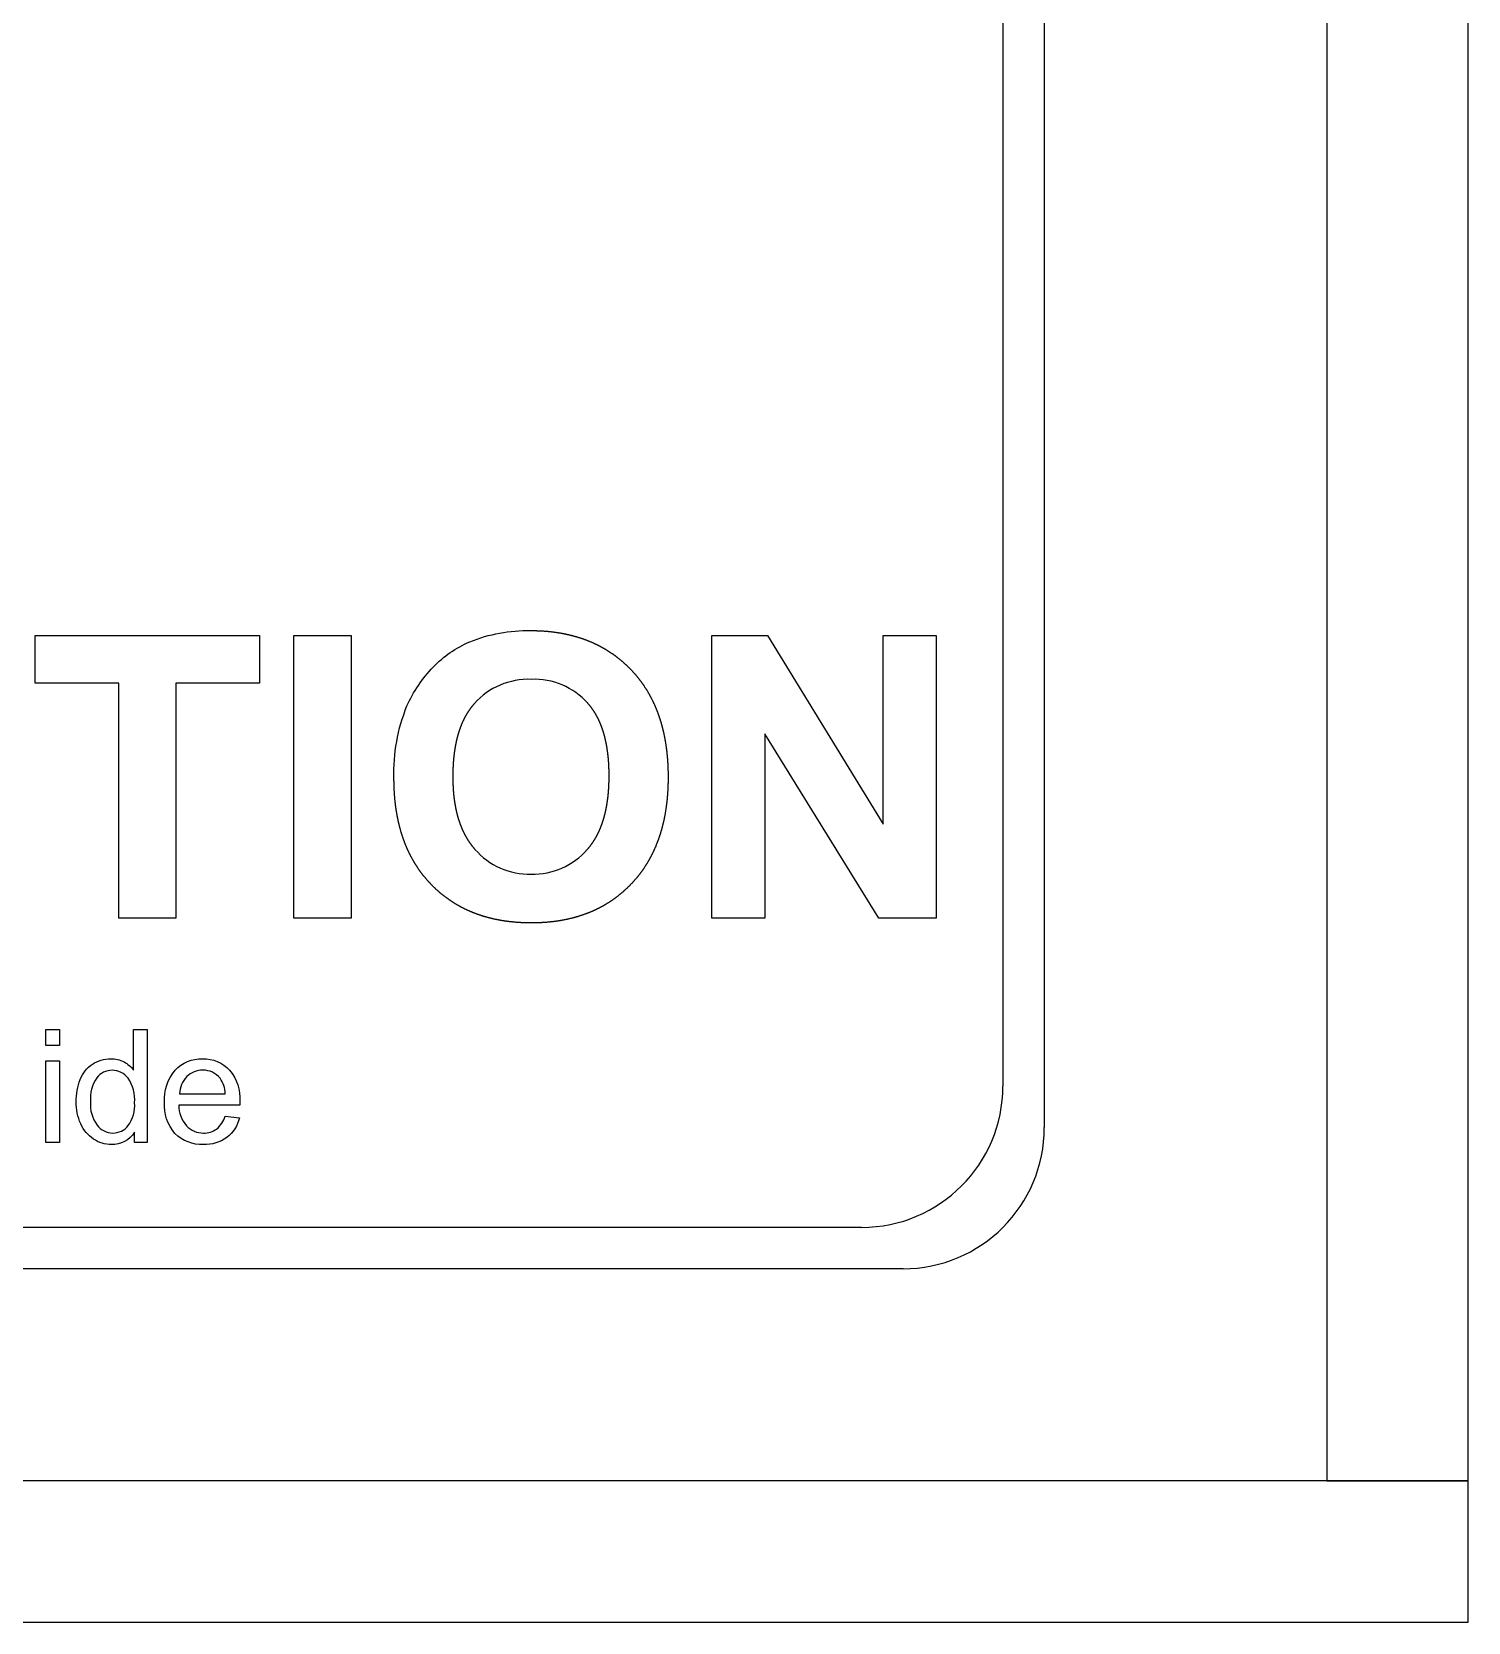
# Model space of a CAD drawing. Header units: millimetres. Extents: x -155 to 155, y -112 to 112.
# Drawn here: x 104.2 to 155, y -112.5 to -56.2 of the extents above; entities that cross this region are included whole.
import ezdxf

# ---------------------------------------------------------------- set-up
doc = ezdxf.new("R2010")
doc.units = ezdxf.units.MM
doc.layers.get('0').update_dxf_attribs({"lineweight": 25, "true_color": 0xffffff})

msp = doc.modelspace()

# ---------------------------------------------------------------- linework, layer by layer
for p, q in [((140, 95), (140, -95)), ((138.536, 93.536), (138.536, -93.536)), ((133.536, -98.536), (-133.536, -98.536)), ((135, -100), (-135, -100))]:
    msp.add_line(p, q)
at = {"flags": 128}
for points in [[(-155, -112.5), (155, -112.5), (155, 112.5), (-155, 112.5)], [(155, 112.5), (150, 112.5), (150, -107.5), (155, -107.5)], [(107.253, -87.598), (107.253, -79.289), (104.285, -79.289), (104.285, -77.598), (112.232, -77.598), (112.232, -79.289), (109.272, -79.289), (109.272, -87.598)], [(113.448, -87.598), (113.448, -77.598), (115.467, -77.598), (115.467, -87.598)], [(128.235, -87.598), (128.235, -77.598), (130.2, -77.598), (134.293, -84.276), (134.293, -77.598), (136.169, -77.598), (136.169, -87.598), (134.143, -87.598), (130.111, -81.076), (130.111, -87.598)], [(104.661, -92.102), (104.661, -91.537), (105.152, -91.537), (105.152, -92.102)], [(104.661, -95.537), (104.661, -92.64), (105.152, -92.64), (105.152, -95.537)], [(155, -107.5), (-155, -107.5), (-155, -112.5), (155, -112.5)]]:
    msp.add_lwpolyline(points, close=True, dxfattribs=at)
for points in [[(116.987, -82.659, -0.103503), (117.444, -80.094, -0.08873), (118.375, -78.723, -0.102216), (119.668, -77.823, -0.100811), (121.823, -77.427), (121.84, -77.427), (121.858, -77.427), (121.875, -77.427), (121.892, -77.427), (121.909, -77.428), (121.926, -77.428), (121.943, -77.428), (121.96, -77.428), (121.977, -77.429), (121.994, -77.429), (122.011, -77.43), (122.028, -77.43), (122.045, -77.431), (122.062, -77.431), (122.079, -77.432), (122.096, -77.432), (122.113, -77.433), (122.13, -77.434), (122.146, -77.435), (122.163, -77.435), (122.18, -77.436), (122.196, -77.437), (122.213, -77.438), (122.23, -77.439), (122.246, -77.44), (122.263, -77.441), (122.279, -77.442), (122.296, -77.443), (122.313, -77.445), (122.329, -77.446), (122.345, -77.447), (122.362, -77.449), (122.378, -77.45), (122.395, -77.451), (122.411, -77.453), (122.427, -77.454), (122.444, -77.456), (122.46, -77.457), (122.476, -77.459), (122.492, -77.461), (122.508, -77.462), (122.525, -77.464), (122.541, -77.466), (122.557, -77.468), (122.573, -77.469), (122.589, -77.471), (122.605, -77.473), (122.621, -77.475), (122.637, -77.477), (122.653, -77.479), (122.669, -77.481), (122.685, -77.484), (122.7, -77.486), (122.716, -77.488), (122.732, -77.49), (122.748, -77.493), (122.764, -77.495), (122.779, -77.497), (122.795, -77.5), (122.811, -77.502), (122.826, -77.505), (122.842, -77.508), (122.857, -77.51), (122.873, -77.513), (122.888, -77.515), (122.904, -77.518), (122.919, -77.521), (122.935, -77.524), (122.95, -77.527), (122.966, -77.53), (122.981, -77.533), (122.996, -77.536), (123.012, -77.539), (123.027, -77.542), (123.042, -77.545), (123.058, -77.548), (123.073, -77.551), (123.088, -77.554), (123.103, -77.558), (123.118, -77.561), (123.133, -77.564), (123.148, -77.568), (123.163, -77.571), (123.178, -77.575), (123.193, -77.578), (123.208, -77.582), (123.223, -77.585), (123.238, -77.589), (123.253, -77.593), (123.268, -77.597), (123.283, -77.6), (123.298, -77.604), (123.312, -77.608), (123.327, -77.612), (123.342, -77.616), (123.356, -77.62), (123.371, -77.624), (123.386, -77.628), (123.4, -77.632), (123.415, -77.636), (123.43, -77.64), (123.444, -77.645), (123.459, -77.649), (123.473, -77.653), (123.487, -77.658), (123.502, -77.662), (123.516, -77.667), (123.531, -77.671), (123.545, -77.676), (123.559, -77.68), (123.574, -77.685), (123.588, -77.69), (123.602, -77.694), (123.616, -77.699), (123.63, -77.704), (123.645, -77.709), (123.659, -77.713), (123.673, -77.718), (123.687, -77.723), (123.701, -77.728), (123.715, -77.733), (123.729, -77.738), (123.743, -77.744), (123.757, -77.749), (123.771, -77.754), (123.785, -77.759), (123.799, -77.765), (123.812, -77.77), (123.826, -77.775), (123.84, -77.781), (123.854, -77.786), (123.867, -77.792), (123.881, -77.797), (123.895, -77.803), (123.908, -77.808), (123.922, -77.814), (123.936, -77.82), (123.949, -77.826), (123.963, -77.831), (123.976, -77.837), (123.99, -77.843), (124.003, -77.849), (124.017, -77.855), (124.03, -77.861), (124.043, -77.867), (124.057, -77.873), (124.07, -77.879), (124.083, -77.885), (124.097, -77.892), (124.11, -77.898), (124.123, -77.904), (124.136, -77.91), (124.149, -77.917), (124.162, -77.923), (124.176, -77.93), (124.189, -77.936), (124.202, -77.943), (124.215, -77.949), (124.228, -77.956), (124.241, -77.963), (124.254, -77.969), (124.267, -77.976), (124.279, -77.983), (124.292, -77.99), (124.305, -77.997), (124.318, -78.004), (124.331, -78.011), (124.343, -78.018), (124.356, -78.025), (124.369, -78.032), (124.382, -78.039), (124.394, -78.046), (124.407, -78.053), (124.419, -78.06), (124.432, -78.068), (124.444, -78.075), (124.457, -78.083), (124.469, -78.09), (124.482, -78.097), (124.494, -78.105), (124.507, -78.112), (124.519, -78.12), (124.531, -78.128), (124.544, -78.135), (124.556, -78.143), (124.568, -78.151), (124.581, -78.159), (124.593, -78.167), (124.605, -78.174), (124.617, -78.182), (124.629, -78.19), (124.641, -78.198), (124.653, -78.206), (124.665, -78.214), (124.678, -78.223), (124.69, -78.231), (124.701, -78.239), (124.713, -78.247), (124.725, -78.256), (124.737, -78.264), (124.749, -78.272), (124.761, -78.281), (124.773, -78.289), (124.785, -78.298), (124.796, -78.306), (124.808, -78.315), (124.82, -78.324), (124.831, -78.332), (124.843, -78.341), (124.855, -78.35), (124.866, -78.359), (124.878, -78.367), (124.889, -78.376), (124.901, -78.385), (124.912, -78.394), (124.924, -78.403), (124.935, -78.412), (124.947, -78.421), (124.958, -78.43), (124.969, -78.44), (124.981, -78.449), (124.992, -78.458), (125.003, -78.467), (125.014, -78.477), (125.026, -78.486), (125.037, -78.496), (125.048, -78.505), (125.059, -78.515), (125.07, -78.524), (125.081, -78.534), (125.092, -78.543), (125.103, -78.553), (125.114, -78.563), (125.125, -78.573), (125.136, -78.582), (125.147, -78.592), (125.158, -78.602), (125.169, -78.612), (125.18, -78.622), (125.191, -78.632), (125.201, -78.642), (125.212, -78.652), (125.223, -78.662), (125.234, -78.673), (125.244, -78.683), (125.255, -78.693), (125.266, -78.703), (125.276, -78.714), (125.287, -78.724), (125.297, -78.735), (125.308, -78.745), (125.318, -78.756), (125.329, -78.766), (125.339, -78.777), (125.35, -78.787), (125.36, -78.798), (125.37, -78.809), (125.381, -78.82), (125.391, -78.83), (125.401, -78.841), (125.411, -78.852), (125.421, -78.863), (125.432, -78.874), (125.442, -78.885), (125.452, -78.896), (125.462, -78.907), (125.472, -78.918), (125.481, -78.929), (125.491, -78.94), (125.501, -78.951), (125.511, -78.963), (125.521, -78.974), (125.53, -78.985), (125.54, -78.996), (125.55, -79.008), (125.559, -79.019), (125.569, -79.03), (125.578, -79.042), (125.588, -79.053), (125.597, -79.065), (125.606, -79.076), (125.616, -79.088), (125.625, -79.099), (125.634, -79.111), (125.644, -79.123), (125.653, -79.134), (125.662, -79.146), (125.671, -79.158), (125.68, -79.169), (125.689, -79.181), (125.698, -79.193), (125.707, -79.205), (125.716, -79.217), (125.725, -79.229), (125.733, -79.241), (125.742, -79.253), (125.751, -79.265), (125.76, -79.277), (125.768, -79.289), (125.777, -79.301), (125.785, -79.313), (125.794, -79.325), (125.802, -79.338), (125.811, -79.35), (125.819, -79.362), (125.828, -79.375), (125.836, -79.387), (125.844, -79.399), (125.852, -79.412), (125.861, -79.424), (125.869, -79.437), (125.877, -79.449), (125.885, -79.462), (125.893, -79.474), (125.901, -79.487), (125.909, -79.5), (125.917, -79.512), (125.925, -79.525), (125.933, -79.538), (125.94, -79.551), (125.948, -79.563), (125.956, -79.576), (125.964, -79.589), (125.971, -79.602), (125.979, -79.615), (125.986, -79.628), (125.994, -79.641), (126.001, -79.654), (126.009, -79.667), (126.016, -79.68), (126.023, -79.693), (126.031, -79.707), (126.038, -79.72), (126.045, -79.733), (126.052, -79.746), (126.06, -79.76), (126.067, -79.773), (126.074, -79.786), (126.081, -79.8), (126.088, -79.813), (126.095, -79.827), (126.102, -79.84), (126.108, -79.854), (126.115, -79.867), (126.122, -79.881), (126.129, -79.895), (126.136, -79.908), (126.142, -79.922), (126.149, -79.936), (126.155, -79.949), (126.162, -79.963), (126.168, -79.977), (126.175, -79.991), (126.181, -80.005), (126.188, -80.019), (126.194, -80.033), (126.2, -80.047), (126.207, -80.061), (126.213, -80.075), (126.219, -80.089), (126.225, -80.103), (126.231, -80.117), (126.237, -80.131), (126.243, -80.146), (126.249, -80.16), (126.255, -80.174), (126.261, -80.188), (126.267, -80.203), (126.273, -80.217), (126.278, -80.232), (126.284, -80.246), (126.29, -80.261), (126.296, -80.275), (126.301, -80.29), (126.307, -80.304), (126.312, -80.319), (126.318, -80.334), (126.323, -80.348), (126.329, -80.363), (126.334, -80.378), (126.339, -80.392), (126.345, -80.407), (126.35, -80.422), (126.355, -80.437), (126.36, -80.452), (126.365, -80.467), (126.37, -80.482), (126.375, -80.497), (126.38, -80.512), (126.385, -80.527), (126.39, -80.542), (126.395, -80.557), (126.4, -80.572), (126.405, -80.588), (126.41, -80.603), (126.414, -80.618), (126.419, -80.633), (126.424, -80.649), (126.428, -80.664), (126.433, -80.679), (126.437, -80.695), (126.442, -80.71), (126.446, -80.726), (126.451, -80.741), (126.455, -80.757), (126.459, -80.773), (126.463, -80.788), (126.468, -80.804), (126.472, -80.82), (126.476, -80.835), (126.48, -80.851), (126.484, -80.867), (126.488, -80.883), (126.492, -80.899), (126.496, -80.914), (126.5, -80.93), (126.504, -80.946), (126.508, -80.962), (126.512, -80.978), (126.515, -80.994), (126.519, -81.01), (126.523, -81.027), (126.526, -81.043), (126.53, -81.059), (126.533, -81.075), (126.537, -81.091), (126.54, -81.108), (126.544, -81.124), (126.547, -81.14), (126.551, -81.157), (126.554, -81.173), (126.557, -81.19), (126.56, -81.206), (126.564, -81.223), (126.567, -81.239), (126.57, -81.256), (126.573, -81.272), (126.576, -81.289), (126.579, -81.306), (126.582, -81.322), (126.585, -81.339), (126.587, -81.356), (126.59, -81.373), (126.593, -81.389), (126.596, -81.406), (126.599, -81.423), (126.601, -81.44), (126.604, -81.457), (126.606, -81.474), (126.609, -81.491), (126.611, -81.508), (126.614, -81.525), (126.616, -81.543), (126.619, -81.56), (126.621, -81.577), (126.623, -81.594), (126.625, -81.611), (126.628, -81.629), (126.63, -81.646), (126.632, -81.663), (126.634, -81.681), (126.636, -81.698), (126.638, -81.716), (126.64, -81.733), (126.642, -81.751), (126.644, -81.768), (126.646, -81.786), (126.647, -81.803), (126.649, -81.821), (126.651, -81.839), (126.653, -81.857), (126.654, -81.874), (126.656, -81.892), (126.657, -81.91), (126.659, -81.928), (126.66, -81.946), (126.662, -81.964), (126.663, -81.981), (126.665, -81.999), (126.666, -82.017), (126.667, -82.036), (126.668, -82.054), (126.67, -82.072), (126.671, -82.09), (126.672, -82.108), (126.673, -82.126), (126.674, -82.145), (126.675, -82.163), (126.676, -82.181), (126.677, -82.199), (126.678, -82.218), (126.679, -82.236), (126.679, -82.255), (126.68, -82.273), (126.681, -82.292), (126.682, -82.31), (126.682, -82.329), (126.683, -82.347), (126.683, -82.366), (126.684, -82.385), (126.684, -82.403), (126.685, -82.422), (126.685, -82.441), (126.685, -82.46), (126.686, -82.479), (126.686, -82.497), (126.686, -82.516), (126.686, -82.535), (126.687, -82.554), (126.687, -82.573), (126.687, -82.592), (126.687, -82.611), (126.687, -82.63), (126.687, -82.649), (126.687, -82.668), (126.686, -82.687), (126.686, -82.705), (126.686, -82.724), (126.686, -82.743), (126.685, -82.762), (126.685, -82.78), (126.685, -82.799), (126.684, -82.817), (126.684, -82.836), (126.683, -82.854), (126.683, -82.873), (126.682, -82.891), (126.682, -82.91), (126.681, -82.928), (126.68, -82.947), (126.679, -82.965), (126.679, -82.983), (126.678, -83.001), (126.677, -83.02), (126.676, -83.038), (126.675, -83.056), (126.674, -83.074), (126.673, -83.092), (126.672, -83.11), (126.671, -83.128), (126.67, -83.146), (126.669, -83.164), (126.667, -83.182), (126.666, -83.2), (126.665, -83.218), (126.663, -83.236), (126.662, -83.254), (126.661, -83.271), (126.659, -83.289), (126.658, -83.307), (126.656, -83.325), (126.655, -83.342), (126.653, -83.36), (126.651, -83.377), (126.65, -83.395), (126.648, -83.413), (126.646, -83.43), (126.644, -83.447), (126.642, -83.465), (126.64, -83.482), (126.638, -83.5), (126.636, -83.517), (126.634, -83.534), (126.632, -83.552), (126.63, -83.569), (126.628, -83.586), (126.626, -83.603), (126.624, -83.62), (126.621, -83.637), (126.619, -83.654), (126.617, -83.671), (126.614, -83.688), (126.612, -83.705), (126.609, -83.722), (126.607, -83.739), (126.604, -83.756), (126.602, -83.773), (126.599, -83.79), (126.597, -83.807), (126.594, -83.823), (126.591, -83.84), (126.588, -83.857), (126.585, -83.873), (126.583, -83.89), (126.58, -83.907), (126.577, -83.923), (126.574, -83.94), (126.571, -83.956), (126.568, -83.973), (126.564, -83.989), (126.561, -84.005), (126.558, -84.022), (126.555, -84.038), (126.552, -84.054), (126.548, -84.071), (126.545, -84.087), (126.542, -84.103), (126.538, -84.119), (126.535, -84.135), (126.531, -84.152), (126.528, -84.168), (126.524, -84.184), (126.52, -84.2), (126.517, -84.216), (126.513, -84.232), (126.509, -84.247), (126.505, -84.263), (126.502, -84.279), (126.498, -84.295), (126.494, -84.311), (126.49, -84.327), (126.486, -84.342), (126.482, -84.358), (126.478, -84.374), (126.474, -84.389), (126.469, -84.405), (126.465, -84.42), (126.461, -84.436), (126.457, -84.451), (126.452, -84.467), (126.448, -84.482), (126.444, -84.498), (126.439, -84.513), (126.435, -84.528), (126.43, -84.544), (126.426, -84.559), (126.421, -84.574), (126.416, -84.589), (126.412, -84.605), (126.407, -84.62), (126.402, -84.635), (126.397, -84.65), (126.393, -84.665), (126.388, -84.68), (126.383, -84.695), (126.378, -84.71), (126.373, -84.725), (126.368, -84.74), (126.363, -84.755), (126.358, -84.769), (126.352, -84.784), (126.347, -84.799), (126.342, -84.814), (126.337, -84.828), (126.331, -84.843), (126.326, -84.858), (126.321, -84.872), (126.315, -84.887), (126.31, -84.901), (126.304, -84.916), (126.299, -84.93), (126.293, -84.945), (126.287, -84.959), (126.282, -84.973), (126.276, -84.988), (126.27, -85.002), (126.264, -85.016), (126.258, -85.031), (126.253, -85.045), (126.247, -85.059), (126.241, -85.073), (126.235, -85.087), (126.229, -85.101), (126.223, -85.115), (126.216, -85.129), (126.21, -85.143), (126.204, -85.157), (126.198, -85.171), (126.192, -85.185), (126.185, -85.199), (126.179, -85.213), (126.172, -85.227), (126.166, -85.24), (126.159, -85.254), (126.153, -85.268), (126.146, -85.281), (126.14, -85.295), (126.133, -85.309), (126.126, -85.322), (126.12, -85.336), (126.113, -85.349), (126.106, -85.363), (126.099, -85.376), (126.092, -85.389), (126.085, -85.403), (126.078, -85.416), (126.071, -85.429), (126.064, -85.443), (126.057, -85.456), (126.05, -85.469), (126.043, -85.482), (126.036, -85.496), (126.029, -85.509), (126.021, -85.522), (126.014, -85.535), (126.007, -85.548), (125.999, -85.561), (125.992, -85.574), (125.984, -85.587), (125.977, -85.6), (125.969, -85.612), (125.962, -85.625), (125.954, -85.638), (125.946, -85.651), (125.938, -85.664), (125.931, -85.676), (125.923, -85.689), (125.915, -85.701), (125.907, -85.714), (125.899, -85.727), (125.891, -85.739), (125.883, -85.752), (125.875, -85.764), (125.867, -85.777), (125.859, -85.789), (125.851, -85.801), (125.842, -85.814), (125.834, -85.826), (125.826, -85.838), (125.818, -85.851), (125.809, -85.863), (125.801, -85.875), (125.792, -85.887), (125.784, -85.899), (125.775, -85.911), (125.767, -85.923), (125.758, -85.935), (125.749, -85.947), (125.741, -85.959), (125.732, -85.971), (125.723, -85.983), (125.714, -85.995), (125.706, -86.007), (125.697, -86.019), (125.688, -86.03), (125.679, -86.042), (125.67, -86.054), (125.661, -86.065), (125.652, -86.077), (125.642, -86.089), (125.633, -86.1), (125.624, -86.112), (125.615, -86.123), (125.605, -86.135), (125.596, -86.146), (125.587, -86.158), (125.577, -86.169), (125.568, -86.18), (125.558, -86.192), (125.549, -86.203), (125.539, -86.214), (125.53, -86.225), (125.52, -86.237), (125.51, -86.248), (125.5, -86.259), (125.491, -86.27), (125.481, -86.281), (125.471, -86.292), (125.461, -86.303), (125.451, -86.314), (125.441, -86.325), (125.431, -86.336), (125.421, -86.347), (125.411, -86.357), (125.401, -86.368), (125.391, -86.379), (125.38, -86.39), (125.37, -86.4), (125.36, -86.411), (125.35, -86.422), (125.339, -86.432), (125.329, -86.443), (125.318, -86.453), (125.308, -86.464), (125.298, -86.474), (125.287, -86.485), (125.277, -86.495), (125.266, -86.505), (125.255, -86.515), (125.245, -86.526), (125.234, -86.536), (125.224, -86.546), (125.213, -86.556), (125.202, -86.566), (125.191, -86.576), (125.181, -86.586), (125.17, -86.596), (125.159, -86.606), (125.148, -86.616), (125.137, -86.625), (125.126, -86.635), (125.116, -86.645), (125.105, -86.655), (125.094, -86.664), (125.083, -86.674), (125.072, -86.683), (125.061, -86.693), (125.049, -86.702), (125.038, -86.712), (125.027, -86.721), (125.016, -86.73), (125.005, -86.74), (124.994, -86.749), (124.982, -86.758), (124.971, -86.767), (124.96, -86.776), (124.948, -86.785), (124.937, -86.794), (124.926, -86.803), (124.914, -86.812), (124.903, -86.821), (124.891, -86.83), (124.88, -86.839), (124.868, -86.848), (124.857, -86.857), (124.845, -86.865), (124.834, -86.874), (124.822, -86.883), (124.81, -86.891), (124.799, -86.9), (124.787, -86.908), (124.775, -86.917), (124.764, -86.925), (124.752, -86.933), (124.74, -86.942), (124.728, -86.95), (124.716, -86.958), (124.704, -86.966), (124.692, -86.975), (124.68, -86.983), (124.669, -86.991), (124.657, -86.999), (124.644, -87.007), (124.632, -87.015), (124.62, -87.023), (124.608, -87.031), (124.596, -87.038), (124.584, -87.046), (124.572, -87.054), (124.56, -87.062), (124.547, -87.069), (124.535, -87.077), (124.523, -87.084), (124.51, -87.092), (124.498, -87.099), (124.486, -87.107), (124.473, -87.114), (124.461, -87.122), (124.448, -87.129), (124.436, -87.136), (124.423, -87.144), (124.411, -87.151), (124.398, -87.158), (124.386, -87.165), (124.373, -87.172), (124.36, -87.179), (124.348, -87.186), (124.335, -87.193), (124.322, -87.2), (124.309, -87.207), (124.297, -87.214), (124.284, -87.22), (124.271, -87.227), (124.258, -87.234), (124.245, -87.241), (124.232, -87.247), (124.219, -87.254), (124.206, -87.26), (124.193, -87.267), (124.18, -87.273), (124.167, -87.28), (124.154, -87.286), (124.141, -87.292), (124.128, -87.299), (124.115, -87.305), (124.102, -87.311), (124.088, -87.317), (124.075, -87.323), (124.062, -87.329), (124.049, -87.335), (124.035, -87.341), (124.022, -87.347), (124.008, -87.353), (123.995, -87.359), (123.982, -87.365), (123.968, -87.371), (123.955, -87.376), (123.941, -87.382), (123.928, -87.388), (123.914, -87.393), (123.9, -87.399), (123.887, -87.405), (123.873, -87.41), (123.859, -87.415), (123.846, -87.421), (123.832, -87.426), (123.818, -87.432), (123.804, -87.437), (123.791, -87.442), (123.777, -87.447), (123.763, -87.452), (123.749, -87.458), (123.735, -87.463), (123.721, -87.468), (123.707, -87.473), (123.693, -87.478), (123.679, -87.482), (123.665, -87.487), (123.651, -87.492), (123.637, -87.497), (123.623, -87.502), (123.609, -87.506), (123.594, -87.511), (123.58, -87.516), (123.566, -87.52), (123.552, -87.525), (123.537, -87.529), (123.523, -87.534), (123.509, -87.538), (123.494, -87.542), (123.48, -87.547), (123.465, -87.551), (123.451, -87.555), (123.436, -87.559), (123.422, -87.564), (123.407, -87.568), (123.393, -87.572), (123.378, -87.576), (123.364, -87.58), (123.349, -87.584), (123.334, -87.588), (123.319, -87.592), (123.305, -87.595), (123.29, -87.599), (123.275, -87.603), (123.26, -87.607), (123.246, -87.61), (123.231, -87.614), (123.216, -87.617), (123.201, -87.621), (123.186, -87.624), (123.171, -87.628), (123.156, -87.631), (123.141, -87.635), (123.126, -87.638), (123.111, -87.641), (123.096, -87.644), (123.08, -87.648), (123.065, -87.651), (123.05, -87.654), (123.035, -87.657), (123.02, -87.66), (123.004, -87.663), (122.989, -87.666), (122.974, -87.669), (122.958, -87.672), (122.943, -87.674), (122.928, -87.677), (122.912, -87.68), (122.897, -87.683), (122.881, -87.685), (122.866, -87.688), (122.85, -87.69), (122.834, -87.693), (122.819, -87.696), (122.803, -87.698), (122.788, -87.7), (122.772, -87.703), (122.756, -87.705), (122.74, -87.707), (122.725, -87.71), (122.709, -87.712), (122.693, -87.714), (122.677, -87.716), (122.661, -87.718), (122.645, -87.72), (122.63, -87.722), (122.614, -87.724), (122.598, -87.726), (122.582, -87.728), (122.566, -87.73), (122.549, -87.731), (122.533, -87.733), (122.517, -87.735), (122.501, -87.736), (122.485, -87.738), (122.469, -87.74), (122.453, -87.741), (122.436, -87.743), (122.42, -87.744), (122.404, -87.745), (122.387, -87.747), (122.371, -87.748), (122.355, -87.749), (122.338, -87.751), (122.322, -87.752), (122.305, -87.753), (122.289, -87.754), (122.272, -87.755), (122.256, -87.756), (122.239, -87.757), (122.223, -87.758), (122.206, -87.759), (122.189, -87.76), (122.173, -87.761), (122.156, -87.761), (122.139, -87.762), (122.122, -87.763), (122.106, -87.763), (122.089, -87.764), (122.072, -87.765), (122.055, -87.765), (122.038, -87.766), (122.021, -87.766), (122.004, -87.766), (121.987, -87.767), (121.97, -87.767), (121.953, -87.767), (121.936, -87.768), (121.919, -87.768), (121.902, -87.768), (121.885, -87.768), (121.868, -87.768), (121.85, -87.768), (121.833, -87.768), (121.816, -87.768), (121.798, -87.768), (121.781, -87.768), (121.764, -87.768), (121.746, -87.767), (121.729, -87.767), (121.712, -87.767), (121.695, -87.766), (121.678, -87.766), (121.66, -87.766), (121.643, -87.765), (121.626, -87.765), (121.609, -87.764), (121.592, -87.763), (121.575, -87.763), (121.558, -87.762), (121.541, -87.761), (121.524, -87.761), (121.507, -87.76), (121.491, -87.759), (121.474, -87.758), (121.457, -87.757), (121.44, -87.756), (121.423, -87.755), (121.407, -87.754), (121.39, -87.753), (121.373, -87.752), (121.357, -87.751), (121.34, -87.749), (121.324, -87.748), (121.307, -87.747), (121.291, -87.746), (121.274, -87.744), (121.258, -87.743), (121.241, -87.741), (121.225, -87.74), (121.208, -87.738), (121.192, -87.737), (121.176, -87.735), (121.159, -87.733), (121.143, -87.732), (121.127, -87.73), (121.111, -87.728), (121.094, -87.726), (121.078, -87.724), (121.062, -87.722), (121.046, -87.72), (121.03, -87.718), (121.014, -87.716), (120.998, -87.714), (120.982, -87.712), (120.966, -87.71), (120.95, -87.708), (120.934, -87.705), (120.918, -87.703), (120.902, -87.701), (120.887, -87.698), (120.871, -87.696), (120.855, -87.693), (120.839, -87.691), (120.824, -87.688), (120.808, -87.686), (120.792, -87.683), (120.777, -87.68), (120.761, -87.678), (120.745, -87.675), (120.73, -87.672), (120.714, -87.669), (120.699, -87.666), (120.683, -87.663), (120.668, -87.661), (120.653, -87.657), (120.637, -87.654), (120.622, -87.651), (120.607, -87.648), (120.591, -87.645), (120.576, -87.642), (120.561, -87.639), (120.546, -87.635), (120.53, -87.632), (120.515, -87.629), (120.5, -87.625), (120.485, -87.622), (120.47, -87.618), (120.455, -87.615), (120.44, -87.611), (120.425, -87.607), (120.41, -87.604), (120.395, -87.6), (120.38, -87.596), (120.365, -87.592), (120.35, -87.589), (120.336, -87.585), (120.321, -87.581), (120.306, -87.577), (120.291, -87.573), (120.277, -87.569), (120.262, -87.565), (120.247, -87.56), (120.233, -87.556), (120.218, -87.552), (120.203, -87.548), (120.189, -87.544), (120.174, -87.539), (120.16, -87.535), (120.145, -87.53), (120.131, -87.526), (120.117, -87.521), (120.102, -87.517), (120.088, -87.512), (120.074, -87.508), (120.059, -87.503), (120.045, -87.498), (120.031, -87.494), (120.017, -87.489), (120.002, -87.484), (119.988, -87.479), (119.974, -87.474), (119.96, -87.469), (119.946, -87.464), (119.932, -87.459), (119.918, -87.454), (119.904, -87.449), (119.89, -87.444), (119.876, -87.438), (119.862, -87.433), (119.848, -87.428), (119.835, -87.423), (119.821, -87.417), (119.807, -87.412), (119.793, -87.406), (119.779, -87.401), (119.766, -87.395), (119.752, -87.39), (119.738, -87.384), (119.725, -87.378), (119.711, -87.373), (119.698, -87.367), (119.684, -87.361), (119.671, -87.355), (119.657, -87.349), (119.644, -87.344), (119.63, -87.338), (119.617, -87.332), (119.603, -87.326), (119.59, -87.319), (119.577, -87.313), (119.564, -87.307), (119.55, -87.301), (119.537, -87.295), (119.524, -87.288), (119.511, -87.282), (119.498, -87.276), (119.484, -87.269), (119.471, -87.263), (119.458, -87.256), (119.445, -87.25), (119.432, -87.243), (119.419, -87.237), (119.406, -87.23), (119.393, -87.223), (119.38, -87.216), (119.368, -87.21), (119.355, -87.203), (119.342, -87.196), (119.329, -87.189), (119.316, -87.182), (119.304, -87.175), (119.291, -87.168), (119.278, -87.161), (119.266, -87.154), (119.253, -87.147), (119.241, -87.139), (119.228, -87.132), (119.215, -87.125), (119.203, -87.118), (119.19, -87.11), (119.178, -87.103), (119.166, -87.095), (119.153, -87.088), (119.141, -87.08), (119.128, -87.073), (119.116, -87.065), (119.104, -87.057), (119.092, -87.05), (119.079, -87.042), (119.067, -87.034), (119.055, -87.026), (119.043, -87.019), (119.031, -87.011), (119.019, -87.003), (119.007, -86.995), (118.995, -86.987), (118.983, -86.979), (118.971, -86.97), (118.959, -86.962), (118.947, -86.954), (118.935, -86.946), (118.923, -86.938), (118.911, -86.929), (118.899, -86.921), (118.888, -86.912), (118.876, -86.904), (118.864, -86.896), (118.852, -86.887), (118.841, -86.878), (118.829, -86.87), (118.818, -86.861), (118.806, -86.852), (118.794, -86.844), (118.783, -86.835), (118.771, -86.826), (118.76, -86.817), (118.748, -86.808), (118.737, -86.799), (118.726, -86.79), (118.714, -86.781), (118.703, -86.772), (118.692, -86.763), (118.68, -86.754), (118.669, -86.745), (118.658, -86.736), (118.647, -86.726), (118.636, -86.717), (118.624, -86.708), (118.613, -86.698), (118.602, -86.689), (118.591, -86.679), (118.58, -86.67), (118.569, -86.66), (118.558, -86.65), (118.547, -86.641), (118.536, -86.631), (118.525, -86.621), (118.515, -86.612), (118.504, -86.602), (118.493, -86.592), (118.482, -86.582), (118.471, -86.572), (118.461, -86.562), (118.45, -86.552), (118.439, -86.542), (118.429, -86.532), (118.418, -86.522), (118.408, -86.512), (118.397, -86.501), (118.387, -86.491), (118.376, -86.481), (118.366, -86.47), (118.355, -86.46), (118.345, -86.449), (118.334, -86.439), (118.324, -86.428), (118.314, -86.418), (118.303, -86.407), (118.293, -86.397), (118.283, -86.386), (118.273, -86.375), (118.263, -86.365), (118.252, -86.354), (118.242, -86.343), (118.232, -86.332), (118.222, -86.321), (118.212, -86.31), (118.202, -86.299), (118.193, -86.288), (118.183, -86.277), (118.173, -86.266), (118.163, -86.255), (118.154, -86.244), (118.144, -86.233), (118.134, -86.222), (118.125, -86.211), (118.115, -86.2), (118.106, -86.188), (118.096, -86.177), (118.087, -86.166), (118.077, -86.154), (118.068, -86.143), (118.059, -86.132), (118.049, -86.12), (118.04, -86.109), (118.031, -86.097), (118.022, -86.086), (118.013, -86.074), (118.004, -86.063), (117.995, -86.051), (117.986, -86.039), (117.977, -86.028), (117.968, -86.016), (117.959, -86.004), (117.95, -85.992), (117.942, -85.981), (117.933, -85.969), (117.924, -85.957), (117.915, -85.945), (117.907, -85.933), (117.898, -85.921), (117.89, -85.909), (117.881, -85.897), (117.873, -85.885), (117.864, -85.873), (117.856, -85.861), (117.848, -85.849), (117.839, -85.837), (117.831, -85.824), (117.823, -85.812), (117.815, -85.8), (117.807, -85.788), (117.798, -85.775), (117.79, -85.763), (117.782, -85.75), (117.774, -85.738), (117.766, -85.726), (117.759, -85.713), (117.751, -85.7), (117.743, -85.688), (117.735, -85.675), (117.727, -85.663), (117.72, -85.65), (117.712, -85.637), (117.704, -85.625), (117.697, -85.612), (117.689, -85.599), (117.682, -85.586), (117.674, -85.573), (117.667, -85.561), (117.66, -85.548), (117.652, -85.535), (117.645, -85.522), (117.638, -85.509), (117.63, -85.496), (117.623, -85.483), (117.616, -85.47), (117.609, -85.457), (117.602, -85.443), (117.595, -85.43), (117.588, -85.417), (117.581, -85.404), (117.574, -85.39), (117.567, -85.377), (117.561, -85.364), (117.554, -85.35), (117.547, -85.337), (117.54, -85.324), (117.534, -85.31), (117.527, -85.297), (117.521, -85.283), (117.514, -85.27), (117.508, -85.256), (117.501, -85.242), (117.495, -85.229), (117.488, -85.215), (117.482, -85.201), (117.476, -85.187), (117.469, -85.174), (117.463, -85.16), (117.457, -85.146), (117.451, -85.132), (117.445, -85.118), (117.439, -85.104), (117.433, -85.09), (117.427, -85.076), (117.421, -85.062), (117.415, -85.048), (117.409, -85.034), (117.403, -85.02), (117.398, -85.006), (117.392, -84.992), (117.386, -84.978), (117.381, -84.963), (117.375, -84.949), (117.369, -84.935), (117.364, -84.92), (117.358, -84.906), (117.353, -84.892), (117.348, -84.877), (117.342, -84.863), (117.337, -84.848), (117.332, -84.834), (117.326, -84.819), (117.321, -84.804), (117.316, -84.79), (117.311, -84.775), (117.306, -84.76), (117.301, -84.746), (117.296, -84.731), (117.291, -84.716), (117.286, -84.701), (117.281, -84.687), (117.276, -84.672), (117.271, -84.657), (117.267, -84.642), (117.262, -84.627), (117.257, -84.612), (117.252, -84.597), (117.248, -84.582), (117.243, -84.567), (117.239, -84.552), (117.234, -84.536), (117.23, -84.521), (117.225, -84.506), (117.221, -84.491), (117.217, -84.475), (117.213, -84.46), (117.208, -84.445), (117.204, -84.429), (117.2, -84.414), (117.196, -84.399), (117.192, -84.383), (117.188, -84.368), (117.184, -84.352), (117.18, -84.336), (117.176, -84.321), (117.172, -84.305), (117.168, -84.29), (117.164, -84.274), (117.161, -84.258), (117.157, -84.242), (117.153, -84.227), (117.15, -84.211), (117.146, -84.195), (117.142, -84.179), (117.139, -84.163), (117.135, -84.147), (117.132, -84.131), (117.129, -84.115), (117.125, -84.099), (117.122, -84.083), (117.119, -84.067), (117.115, -84.051), (117.112, -84.035), (117.109, -84.019), (117.106, -84.002), (117.103, -83.986), (117.1, -83.97), (117.097, -83.953), (117.094, -83.937), (117.091, -83.921), (117.088, -83.904), (117.085, -83.888), (117.082, -83.871), (117.08, -83.855), (117.077, -83.838), (117.074, -83.822), (117.072, -83.805), (117.069, -83.789), (117.067, -83.772), (117.064, -83.755), (117.062, -83.738), (117.059, -83.722), (117.057, -83.705), (117.054, -83.688), (117.052, -83.671), (117.05, -83.654), (117.048, -83.637), (117.045, -83.621), (117.043, -83.604), (117.041, -83.587), (117.039, -83.57), (117.037, -83.552), (117.035, -83.535), (117.033, -83.518), (117.031, -83.501), (117.029, -83.484), (117.028, -83.467), (117.026, -83.449), (117.024, -83.432), (117.022, -83.415), (117.021, -83.397), (117.019, -83.38), (117.017, -83.363), (117.016, -83.345), (117.014, -83.328), (117.013, -83.31), (117.011, -83.293), (117.01, -83.275), (117.009, -83.257), (117.007, -83.24), (117.006, -83.222), (117.005, -83.204), (117.004, -83.187), (117.003, -83.169), (117.001, -83.151), (117, -83.133), (116.999, -83.116), (116.998, -83.098), (116.997, -83.08), (116.997, -83.062), (116.996, -83.044), (116.995, -83.026), (116.994, -83.008), (116.993, -82.99), (116.993, -82.972), (116.992, -82.953), (116.991, -82.935), (116.991, -82.917), (116.99, -82.899), (116.99, -82.881), (116.989, -82.862), (116.989, -82.844), (116.988, -82.826), (116.988, -82.807), (116.988, -82.789), (116.988, -82.77), (116.987, -82.752), (116.987, -82.733), (116.987, -82.715), (116.987, -82.696), (116.987, -82.678)], [(119.067, -82.591), (119.067, -82.604), (119.067, -82.617), (119.067, -82.63), (119.068, -82.644), (119.068, -82.657), (119.068, -82.67), (119.068, -82.683), (119.068, -82.696), (119.068, -82.709), (119.069, -82.722), (119.069, -82.735), (119.069, -82.748), (119.069, -82.761), (119.07, -82.774), (119.07, -82.787), (119.07, -82.8), (119.071, -82.813), (119.071, -82.826), (119.072, -82.838), (119.072, -82.851), (119.073, -82.864), (119.073, -82.877), (119.074, -82.889), (119.074, -82.902), (119.075, -82.915), (119.075, -82.927), (119.076, -82.94), (119.077, -82.953), (119.077, -82.965), (119.078, -82.978), (119.079, -82.99), (119.08, -83.003), (119.08, -83.015), (119.081, -83.027), (119.082, -83.04), (119.083, -83.052), (119.084, -83.065), (119.085, -83.077), (119.086, -83.089), (119.086, -83.102), (119.087, -83.114), (119.088, -83.126), (119.089, -83.138), (119.09, -83.15), (119.092, -83.163), (119.093, -83.175), (119.094, -83.187), (119.095, -83.199), (119.096, -83.211), (119.097, -83.223), (119.098, -83.235), (119.1, -83.247), (119.101, -83.259), (119.102, -83.271), (119.104, -83.283), (119.105, -83.295), (119.106, -83.306), (119.108, -83.318), (119.109, -83.33), (119.11, -83.342), (119.112, -83.354), (119.113, -83.365), (119.115, -83.377), (119.116, -83.389), (119.118, -83.4), (119.119, -83.412), (119.121, -83.424), (119.123, -83.435), (119.124, -83.447), (119.126, -83.458), (119.128, -83.47), (119.129, -83.481), (119.131, -83.493), (119.133, -83.504), (119.135, -83.515), (119.136, -83.527), (119.138, -83.538), (119.14, -83.55), (119.142, -83.561), (119.144, -83.572), (119.146, -83.583), (119.148, -83.595), (119.15, -83.606), (119.152, -83.617), (119.154, -83.628), (119.156, -83.639), (119.158, -83.65), (119.16, -83.661), (119.162, -83.672), (119.164, -83.683), (119.166, -83.694), (119.169, -83.705), (119.171, -83.716), (119.173, -83.727), (119.175, -83.738), (119.178, -83.749), (119.18, -83.76), (119.182, -83.771), (119.185, -83.782), (119.187, -83.792), (119.189, -83.803), (119.192, -83.814), (119.194, -83.824), (119.197, -83.835), (119.199, -83.846), (119.202, -83.856), (119.204, -83.867), (119.207, -83.878), (119.21, -83.888), (119.212, -83.899), (119.215, -83.909), (119.217, -83.92), (119.22, -83.93), (119.223, -83.941), (119.226, -83.951), (119.228, -83.961), (119.231, -83.972), (119.234, -83.982), (119.237, -83.992), (119.24, -84.003), (119.243, -84.013), (119.245, -84.023), (119.248, -84.033), (119.251, -84.043), (119.254, -84.054), (119.257, -84.064), (119.26, -84.074), (119.263, -84.084), (119.267, -84.094), (119.27, -84.104), (119.273, -84.114), (119.276, -84.124), (119.279, -84.134), (119.282, -84.144), (119.285, -84.154), (119.289, -84.163), (119.292, -84.173), (119.295, -84.183), (119.299, -84.193), (119.302, -84.203), (119.305, -84.212), (119.309, -84.222), (119.312, -84.232), (119.316, -84.242), (119.319, -84.251), (119.322, -84.261), (119.326, -84.27), (119.33, -84.28), (119.333, -84.29), (119.337, -84.299), (119.34, -84.309), (119.344, -84.318), (119.348, -84.327), (119.351, -84.337), (119.355, -84.346), (119.359, -84.356), (119.362, -84.365), (119.366, -84.374), (119.37, -84.384), (119.374, -84.393), (119.378, -84.402), (119.381, -84.411), (119.385, -84.42), (119.389, -84.43), (119.393, -84.439), (119.397, -84.448), (119.401, -84.457), (119.405, -84.466), (119.409, -84.475), (119.413, -84.484), (119.417, -84.493), (119.421, -84.502), (119.426, -84.511), (119.43, -84.52), (119.434, -84.529), (119.438, -84.538), (119.442, -84.547), (119.447, -84.555), (119.451, -84.564), (119.455, -84.573), (119.459, -84.582), (119.464, -84.59), (119.468, -84.599), (119.473, -84.608), (119.477, -84.616), (119.481, -84.625), (119.486, -84.634), (119.49, -84.642), (119.495, -84.651), (119.499, -84.659), (119.504, -84.668), (119.509, -84.676), (119.513, -84.685), (119.518, -84.693), (119.522, -84.701), (119.527, -84.71), (119.532, -84.718), (119.537, -84.726), (119.541, -84.735), (119.546, -84.743), (119.551, -84.751), (119.556, -84.759), (119.561, -84.768), (119.565, -84.776), (119.57, -84.784), (119.575, -84.792), (119.58, -84.8), (119.585, -84.808), (119.59, -84.816), (119.595, -84.824), (119.6, -84.832), (119.605, -84.84), (119.61, -84.848), (119.615, -84.856), (119.621, -84.864), (119.626, -84.872), (119.631, -84.88), (119.636, -84.887), (119.641, -84.895), (119.647, -84.903), (119.652, -84.911), (119.657, -84.918), (119.663, -84.926), (119.668, -84.934), (119.673, -84.941), (119.679, -84.949), (119.684, -84.957), (119.69, -84.964), (119.695, -84.972), (119.701, -84.979), (119.706, -84.987), (119.712, -84.994), (119.717, -85.002), (119.723, -85.009), (119.728, -85.016), (119.734, -85.024), (119.74, -85.031), (119.745, -85.039), (119.751, -85.046), (119.757, -85.053), (119.763, -85.06), (119.768, -85.067), (119.774, -85.075), (119.78, -85.082), (119.786, -85.089), (119.792, -85.096), (119.798, -85.103), (119.804, -85.11), (119.809, -85.117), (119.815, -85.124), (119.821, -85.131), (119.827, -85.138), (119.833, -85.145), (119.84, -85.152), (119.846, -85.159), (119.852, -85.166, 0.223489), (121.844, -86.042, 0.224251), (123.825, -85.173), (123.831, -85.166), (123.837, -85.159), (123.843, -85.152), (123.849, -85.145), (123.855, -85.138), (123.861, -85.131), (123.867, -85.124), (123.873, -85.117), (123.879, -85.11), (123.884, -85.103), (123.89, -85.096), (123.896, -85.089), (123.902, -85.082), (123.908, -85.075), (123.913, -85.068), (123.919, -85.061), (123.925, -85.053), (123.93, -85.046), (123.936, -85.039), (123.941, -85.031), (123.947, -85.024), (123.953, -85.017), (123.958, -85.009), (123.964, -85.002), (123.969, -84.994), (123.974, -84.987), (123.98, -84.98), (123.985, -84.972), (123.991, -84.964), (123.996, -84.957), (124.001, -84.949), (124.007, -84.942), (124.012, -84.934), (124.017, -84.926), (124.022, -84.919), (124.028, -84.911), (124.033, -84.903), (124.038, -84.895), (124.043, -84.887), (124.048, -84.88), (124.053, -84.872), (124.058, -84.864), (124.063, -84.856), (124.068, -84.848), (124.073, -84.84), (124.078, -84.832), (124.083, -84.824), (124.088, -84.816), (124.093, -84.808), (124.098, -84.8), (124.103, -84.792), (124.108, -84.783), (124.113, -84.775), (124.117, -84.767), (124.122, -84.759), (124.127, -84.751), (124.132, -84.742), (124.136, -84.734), (124.141, -84.726), (124.146, -84.717), (124.15, -84.709), (124.155, -84.7), (124.159, -84.692), (124.164, -84.683), (124.168, -84.675), (124.173, -84.666), (124.177, -84.658), (124.182, -84.649), (124.186, -84.641), (124.191, -84.632), (124.195, -84.623), (124.199, -84.615), (124.204, -84.606), (124.208, -84.597), (124.212, -84.588), (124.217, -84.58), (124.221, -84.571), (124.225, -84.562), (124.229, -84.553), (124.233, -84.544), (124.238, -84.535), (124.242, -84.526), (124.246, -84.517), (124.25, -84.508), (124.254, -84.499), (124.258, -84.49), (124.262, -84.481), (124.266, -84.472), (124.27, -84.463), (124.274, -84.454), (124.278, -84.444), (124.282, -84.435), (124.286, -84.426), (124.289, -84.417), (124.293, -84.407), (124.297, -84.398), (124.301, -84.389), (124.304, -84.379), (124.308, -84.37), (124.312, -84.36), (124.316, -84.351), (124.319, -84.342), (124.323, -84.332), (124.326, -84.322), (124.33, -84.313), (124.334, -84.303), (124.337, -84.294), (124.341, -84.284), (124.344, -84.274), (124.348, -84.265), (124.351, -84.255), (124.354, -84.245), (124.358, -84.235), (124.361, -84.226), (124.365, -84.216), (124.368, -84.206), (124.371, -84.196), (124.374, -84.186), (124.378, -84.176), (124.381, -84.166), (124.384, -84.156), (124.387, -84.146), (124.39, -84.136), (124.394, -84.126), (124.397, -84.116), (124.4, -84.106), (124.403, -84.096), (124.406, -84.086), (124.409, -84.075), (124.412, -84.065), (124.415, -84.055), (124.418, -84.045), (124.421, -84.034), (124.424, -84.024), (124.426, -84.014), (124.429, -84.003), (124.432, -83.993), (124.435, -83.982), (124.438, -83.972), (124.44, -83.961), (124.443, -83.951), (124.446, -83.94), (124.449, -83.93), (124.451, -83.919), (124.454, -83.908), (124.456, -83.898), (124.459, -83.887), (124.462, -83.876), (124.464, -83.866), (124.467, -83.855), (124.469, -83.844), (124.472, -83.833), (124.474, -83.822), (124.476, -83.812), (124.479, -83.801), (124.481, -83.79), (124.484, -83.779), (124.486, -83.768), (124.488, -83.757), (124.491, -83.746), (124.493, -83.735), (124.495, -83.724), (124.497, -83.713), (124.499, -83.701), (124.502, -83.69), (124.504, -83.679), (124.506, -83.668), (124.508, -83.657), (124.51, -83.645), (124.512, -83.634), (124.514, -83.623), (124.516, -83.611), (124.518, -83.6), (124.52, -83.589), (124.522, -83.577), (124.524, -83.566), (124.526, -83.554), (124.528, -83.543), (124.529, -83.531), (124.531, -83.52), (124.533, -83.508), (124.535, -83.496), (124.536, -83.485), (124.538, -83.473), (124.54, -83.461), (124.541, -83.45), (124.543, -83.438), (124.545, -83.426), (124.546, -83.414), (124.548, -83.403), (124.549, -83.391), (124.551, -83.379), (124.552, -83.367), (124.554, -83.355), (124.555, -83.343), (124.557, -83.331), (124.558, -83.319), (124.56, -83.307), (124.561, -83.295), (124.562, -83.283), (124.564, -83.271), (124.565, -83.259), (124.566, -83.246), (124.567, -83.234), (124.569, -83.222), (124.57, -83.21), (124.571, -83.198), (124.572, -83.185), (124.573, -83.173), (124.574, -83.161), (124.575, -83.148), (124.577, -83.136), (124.578, -83.123), (124.579, -83.111), (124.58, -83.098), (124.58, -83.086), (124.581, -83.073), (124.582, -83.061), (124.583, -83.048), (124.584, -83.036), (124.585, -83.023), (124.586, -83.01), (124.587, -82.998), (124.587, -82.985), (124.588, -82.972), (124.589, -82.959), (124.589, -82.946), (124.59, -82.934), (124.591, -82.921), (124.591, -82.908), (124.592, -82.895), (124.593, -82.882), (124.593, -82.869), (124.594, -82.856), (124.594, -82.843), (124.595, -82.83), (124.595, -82.817), (124.596, -82.804), (124.596, -82.791), (124.596, -82.778), (124.597, -82.764), (124.597, -82.751), (124.597, -82.738), (124.598, -82.725), (124.598, -82.711), (124.598, -82.698), (124.598, -82.685), (124.599, -82.671), (124.599, -82.658), (124.599, -82.645), (124.599, -82.631), (124.599, -82.618), (124.599, -82.604), (124.599, -82.591), (124.599, -82.577), (124.599, -82.564), (124.599, -82.55), (124.599, -82.537), (124.599, -82.523), (124.599, -82.51), (124.599, -82.497), (124.599, -82.483), (124.599, -82.47), (124.599, -82.457), (124.598, -82.444), (124.598, -82.431), (124.598, -82.417), (124.598, -82.404), (124.597, -82.391), (124.597, -82.378), (124.597, -82.365), (124.596, -82.352), (124.596, -82.339), (124.596, -82.326), (124.595, -82.313), (124.595, -82.3), (124.594, -82.287), (124.594, -82.275), (124.593, -82.262), (124.593, -82.249), (124.592, -82.236), (124.592, -82.223), (124.591, -82.211), (124.59, -82.198), (124.59, -82.185), (124.589, -82.173), (124.588, -82.16), (124.588, -82.147), (124.587, -82.135), (124.586, -82.122), (124.585, -82.11), (124.584, -82.097), (124.584, -82.085), (124.583, -82.072), (124.582, -82.06), (124.581, -82.048), (124.58, -82.035), (124.579, -82.023), (124.578, -82.011), (124.577, -81.998), (124.576, -81.986), (124.575, -81.974), (124.574, -81.962), (124.573, -81.95), (124.572, -81.937), (124.571, -81.925), (124.569, -81.913), (124.568, -81.901), (124.567, -81.889), (124.566, -81.877), (124.565, -81.865), (124.563, -81.853), (124.562, -81.841), (124.561, -81.829), (124.559, -81.818), (124.558, -81.806), (124.557, -81.794), (124.555, -81.782), (124.554, -81.77), (124.552, -81.759), (124.551, -81.747), (124.549, -81.735), (124.548, -81.724), (124.546, -81.712), (124.545, -81.7), (124.543, -81.689), (124.541, -81.677), (124.54, -81.666), (124.538, -81.654), (124.536, -81.643), (124.535, -81.631), (124.533, -81.62), (124.531, -81.608), (124.529, -81.597), (124.528, -81.586), (124.526, -81.574), (124.524, -81.563), (124.522, -81.552), (124.52, -81.541), (124.518, -81.529), (124.516, -81.518), (124.514, -81.507), (124.512, -81.496), (124.51, -81.485), (124.508, -81.474), (124.506, -81.463), (124.504, -81.452), (124.502, -81.441), (124.5, -81.43), (124.498, -81.419), (124.496, -81.408), (124.493, -81.397), (124.491, -81.386), (124.489, -81.375), (124.487, -81.365), (124.484, -81.354), (124.482, -81.343), (124.48, -81.332), (124.477, -81.322), (124.475, -81.311), (124.473, -81.3), (124.47, -81.29), (124.468, -81.279), (124.465, -81.269), (124.463, -81.258), (124.46, -81.247), (124.458, -81.237), (124.455, -81.227), (124.453, -81.216), (124.45, -81.206), (124.447, -81.195), (124.445, -81.185), (124.442, -81.175), (124.439, -81.164), (124.437, -81.154), (124.434, -81.144), (124.431, -81.134), (124.428, -81.123), (124.425, -81.113), (124.423, -81.103), (124.42, -81.093), (124.417, -81.083), (124.414, -81.073), (124.411, -81.063), (124.408, -81.053), (124.405, -81.043), (124.402, -81.033), (124.399, -81.023), (124.396, -81.013), (124.393, -81.003), (124.39, -80.993), (124.387, -80.984), (124.384, -80.974), (124.38, -80.964), (124.377, -80.954), (124.374, -80.945), (124.371, -80.935), (124.367, -80.925), (124.364, -80.916), (124.361, -80.906), (124.358, -80.896), (124.354, -80.887), (124.351, -80.877), (124.347, -80.868), (124.344, -80.858), (124.341, -80.849), (124.337, -80.839), (124.334, -80.83), (124.33, -80.821), (124.327, -80.811), (124.323, -80.802), (124.319, -80.793), (124.316, -80.783), (124.312, -80.774), (124.309, -80.765), (124.305, -80.756), (124.301, -80.747), (124.298, -80.738), (124.294, -80.728), (124.29, -80.719), (124.286, -80.71), (124.282, -80.701), (124.279, -80.692), (124.275, -80.683), (124.271, -80.674), (124.267, -80.666), (124.263, -80.657), (124.259, -80.648), (124.255, -80.639), (124.251, -80.63), (124.247, -80.621), (124.243, -80.613), (124.239, -80.604), (124.235, -80.595), (124.231, -80.587), (124.227, -80.578), (124.223, -80.569), (124.218, -80.561), (124.214, -80.552), (124.21, -80.544), (124.206, -80.535), (124.201, -80.527), (124.197, -80.518), (124.193, -80.51), (124.189, -80.501), (124.184, -80.493), (124.18, -80.485), (124.175, -80.476), (124.171, -80.468), (124.167, -80.46), (124.162, -80.451), (124.158, -80.443), (124.153, -80.435), (124.148, -80.427), (124.144, -80.419), (124.139, -80.411), (124.135, -80.402), (124.13, -80.394), (124.125, -80.386), (124.121, -80.378), (124.116, -80.37), (124.111, -80.362), (124.107, -80.354), (124.102, -80.347), (124.097, -80.339), (124.092, -80.331), (124.087, -80.323), (124.082, -80.315), (124.078, -80.307), (124.073, -80.3), (124.068, -80.292), (124.063, -80.284), (124.058, -80.277), (124.053, -80.269), (124.048, -80.261), (124.043, -80.254), (124.038, -80.246), (124.033, -80.239), (124.027, -80.231), (124.022, -80.224), (124.017, -80.216), (124.012, -80.209), (124.007, -80.202), (124.001, -80.194), (123.996, -80.187), (123.991, -80.18), (123.986, -80.172), (123.98, -80.165), (123.975, -80.158), (123.97, -80.151), (123.964, -80.143), (123.959, -80.136), (123.953, -80.129), (123.948, -80.122), (123.942, -80.115), (123.937, -80.108), (123.931, -80.101), (123.926, -80.094), (123.92, -80.087), (123.915, -80.08), (123.909, -80.073), (123.903, -80.066), (123.898, -80.059), (123.892, -80.052), (123.886, -80.046), (123.881, -80.039), (123.875, -80.032), (123.869, -80.025), (123.863, -80.019), (123.857, -80.012), (123.852, -80.005), (123.846, -79.999, 0.223706), (121.844, -79.153, 0.223599), (119.831, -80.009), (119.825, -80.016), (119.819, -80.022), (119.813, -80.029), (119.808, -80.036), (119.802, -80.043), (119.796, -80.05), (119.79, -80.056), (119.784, -80.063), (119.779, -80.07), (119.773, -80.077), (119.767, -80.084), (119.761, -80.091), (119.756, -80.098), (119.75, -80.105), (119.744, -80.112), (119.739, -80.119), (119.733, -80.126), (119.728, -80.134), (119.722, -80.141), (119.717, -80.148), (119.711, -80.155), (119.706, -80.162), (119.7, -80.17), (119.695, -80.177), (119.689, -80.184), (119.684, -80.192), (119.679, -80.199), (119.673, -80.207), (119.668, -80.214), (119.663, -80.222), (119.657, -80.229), (119.652, -80.237), (119.647, -80.244), (119.642, -80.252), (119.637, -80.259), (119.632, -80.267), (119.626, -80.275), (119.621, -80.282), (119.616, -80.29), (119.611, -80.298), (119.606, -80.305), (119.601, -80.313), (119.596, -80.321), (119.591, -80.329), (119.586, -80.337), (119.581, -80.345), (119.577, -80.353), (119.572, -80.361), (119.567, -80.369), (119.562, -80.377), (119.557, -80.385), (119.552, -80.393), (119.548, -80.401), (119.543, -80.409), (119.538, -80.417), (119.534, -80.425), (119.529, -80.433), (119.524, -80.441), (119.52, -80.45), (119.515, -80.458), (119.511, -80.466), (119.506, -80.475), (119.502, -80.483), (119.497, -80.491), (119.493, -80.5), (119.488, -80.508), (119.484, -80.517), (119.479, -80.525), (119.475, -80.534), (119.471, -80.542), (119.466, -80.551), (119.462, -80.559), (119.458, -80.568), (119.453, -80.577), (119.449, -80.585), (119.445, -80.594), (119.441, -80.603), (119.437, -80.611), (119.433, -80.62), (119.428, -80.629), (119.424, -80.638), (119.42, -80.647), (119.416, -80.655), (119.412, -80.664), (119.408, -80.673), (119.404, -80.682), (119.4, -80.691), (119.396, -80.7), (119.392, -80.709), (119.389, -80.718), (119.385, -80.727), (119.381, -80.737), (119.377, -80.746), (119.373, -80.755), (119.369, -80.764), (119.366, -80.773), (119.362, -80.783), (119.358, -80.792), (119.355, -80.801), (119.351, -80.81), (119.347, -80.82), (119.344, -80.829), (119.34, -80.839), (119.337, -80.848), (119.333, -80.857), (119.33, -80.867), (119.326, -80.876), (119.323, -80.886), (119.319, -80.896), (119.316, -80.905), (119.312, -80.915), (119.309, -80.924), (119.306, -80.934), (119.302, -80.944), (119.299, -80.954), (119.296, -80.963), (119.293, -80.973), (119.289, -80.983), (119.286, -80.993), (119.283, -81.003), (119.28, -81.012), (119.277, -81.022), (119.274, -81.032), (119.27, -81.042), (119.267, -81.052), (119.264, -81.062), (119.261, -81.072), (119.258, -81.082), (119.255, -81.093), (119.252, -81.103), (119.249, -81.113), (119.247, -81.123), (119.244, -81.133), (119.241, -81.143), (119.238, -81.154), (119.235, -81.164), (119.232, -81.174), (119.23, -81.185), (119.227, -81.195), (119.224, -81.205), (119.221, -81.216), (119.219, -81.226), (119.216, -81.237), (119.214, -81.247), (119.211, -81.258), (119.208, -81.268), (119.206, -81.279), (119.203, -81.289), (119.201, -81.3), (119.198, -81.311), (119.196, -81.321), (119.193, -81.332), (119.191, -81.343), (119.189, -81.354), (119.186, -81.364), (119.184, -81.375), (119.182, -81.386), (119.179, -81.397), (119.177, -81.408), (119.175, -81.419), (119.173, -81.43), (119.17, -81.441), (119.168, -81.452), (119.166, -81.463), (119.164, -81.474), (119.162, -81.485), (119.16, -81.496), (119.158, -81.507), (119.156, -81.518), (119.154, -81.529), (119.152, -81.541), (119.15, -81.552), (119.148, -81.563), (119.146, -81.574), (119.144, -81.586), (119.142, -81.597), (119.14, -81.608), (119.138, -81.62), (119.136, -81.631), (119.135, -81.643), (119.133, -81.654), (119.131, -81.666), (119.129, -81.677), (119.128, -81.689), (119.126, -81.7), (119.124, -81.712), (119.123, -81.724), (119.121, -81.735), (119.12, -81.747), (119.118, -81.759), (119.117, -81.77), (119.115, -81.782), (119.114, -81.794), (119.112, -81.806), (119.111, -81.818), (119.109, -81.83), (119.108, -81.842), (119.107, -81.853), (119.105, -81.865), (119.104, -81.877), (119.103, -81.889), (119.101, -81.901), (119.1, -81.913), (119.099, -81.926), (119.098, -81.938), (119.096, -81.95), (119.095, -81.962), (119.094, -81.974), (119.093, -81.986), (119.092, -81.999), (119.091, -82.011), (119.09, -82.023), (119.089, -82.036), (119.088, -82.048), (119.087, -82.06), (119.086, -82.073), (119.085, -82.085), (119.084, -82.098), (119.083, -82.11), (119.082, -82.123), (119.082, -82.135), (119.081, -82.148), (119.08, -82.16), (119.079, -82.173), (119.079, -82.186), (119.078, -82.198), (119.077, -82.211), (119.076, -82.224), (119.076, -82.236), (119.075, -82.249), (119.075, -82.262), (119.074, -82.275), (119.073, -82.288), (119.073, -82.301), (119.072, -82.314), (119.072, -82.326), (119.072, -82.339), (119.071, -82.352), (119.071, -82.365), (119.07, -82.378), (119.07, -82.392), (119.07, -82.405), (119.069, -82.418), (119.069, -82.431), (119.069, -82.444), (119.068, -82.457), (119.068, -82.471), (119.068, -82.484), (119.068, -82.497), (119.068, -82.51), (119.068, -82.524), (119.068, -82.537), (119.067, -82.55), (119.067, -82.564), (119.067, -82.577)], [(107.799, -95.537), (107.799, -95.172, -0.273687), (106.988, -95.603, -0.149607), (106.351, -95.412, -0.141726), (105.901, -94.878, -0.110239), (105.741, -94.091, -0.098048), (105.886, -93.304, -0.155798), (106.32, -92.762, -0.148364), (106.966, -92.574, -0.126025), (107.433, -92.685, -0.114255), (107.766, -92.973), (107.766, -91.537), (108.254, -91.537), (108.254, -95.537)], [(111.011, -94.604), (111.519, -94.667, -0.170625), (111.074, -95.357, -0.166218), (110.245, -95.603, -0.213268), (109.236, -95.211, -0.196841), (108.864, -94.113, -0.193731), (109.241, -92.978, -0.217096), (110.217, -92.574, -0.217399), (111.167, -92.97, -0.193466), (111.535, -94.083, -0.00714), (111.533, -94.214), (109.372, -94.214, 0.180734), (109.642, -94.945, 0.213524), (110.247, -95.199, 0.164855), (110.709, -95.057, 0.147789)], [(106.246, -94.091, 0.177162), (106.481, -94.923, 0.230174), (107.035, -95.199, 0.23009), (107.582, -94.936, 0.177256), (107.807, -94.132, 0.170425), (107.578, -93.259, 0.235699), (107.013, -92.981, 0.236188), (106.466, -93.248, 0.169799)], [(109.399, -93.81), (111.017, -93.81, 0.150802), (110.831, -93.262, 0.235334), (110.223, -92.978, 0.204399), (109.654, -93.204, 0.189936)]]:
    msp.add_lwpolyline(points, format="xyb", close=True, dxfattribs=at)
for centre in [(133.536, -93.536), (135, -95)]:
    msp.add_arc(centre, 5, 270, 0)

doc.saveas('drawing.dxf')
